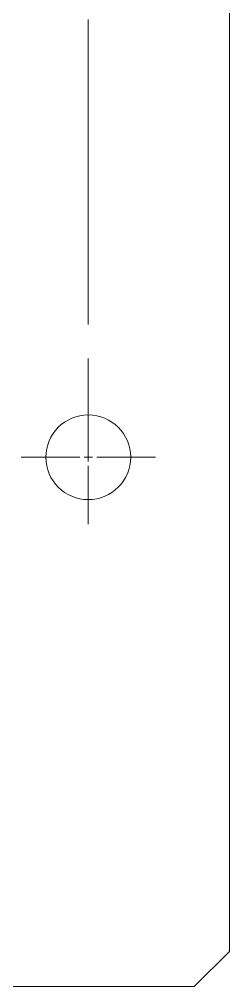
# Model space of a CAD drawing. Units: millimetres at full size. Extents: x -24503 to 24503, y -7436 to 7436.
# Drawn here: x -10856.8 to -10827, y 6035.6 to 6172.6 of the extents above; entities that cross this region are included whole.
import ezdxf

# ---------------------------------------------------------------- set-up
doc = ezdxf.new("R2010")
doc.units = ezdxf.units.MM
doc.header["$LTSCALE"] = 4.8
doc.linetypes.add('CHAIN2', pattern=[12, 9, -1, 1, -1])
doc.layers.add('0-4_0', color=2, linetype='Continuous', lineweight=9)
doc.layers.add('0-F_04_中心線', color=4, linetype='CHAIN2', lineweight=9)

# ---------------------------------------------------------------- blocks, each defined once
blk = doc.blocks.new('U1674')
at = {"layer": '0-F_04_中心線'}
for p, q in [((0, 1.2), (0, 9.5)), ((-9.5, 0), (-1.2, 0)), ((1.2, 0), (9.5, 0)), ((0, -9.5), (0, -1.2))]:
    blk.add_line(p, q, dxfattribs=at)
at = {"layer": '0-F_04_中心線', "linetype": 'Continuous'}
for p, q in [((-0.6, 0), (0.6, 0)), ((0, -0.6), (0, 0.6))]:
    blk.add_line(p, q, dxfattribs=at)

msp = doc.modelspace()

# ---------------------------------------------------------------- linework, layer by layer
at = {"layer": '0-4_0', "color": 134}
msp.add_lwpolyline([(-10832.038, 6535.585), (-11322.038, 6535.585), (-11327.038, 6530.585), (-11327.038, 6040.585), (-11322.038, 6035.585), (-10832.038, 6035.585), (-10827.038, 6040.585), (-10827.038, 6530.585)], close=True, dxfattribs=at)
msp.add_circle((-10847.038, 6110.585), 6, dxfattribs=at)
at = {"layer": '0-F_04_中心線'}
msp.add_line((-10847.038, 6460.585), (-10847.038, 6110.585), dxfattribs=at)

# ---------------------------------------------------------------- block references
at = {"layer": '0-F_04_中心線', "rotation": 180}
msp.add_blockref('U1674', (-10847.038, 6110.585), dxfattribs=at)

doc.saveas('drawing.dxf')
